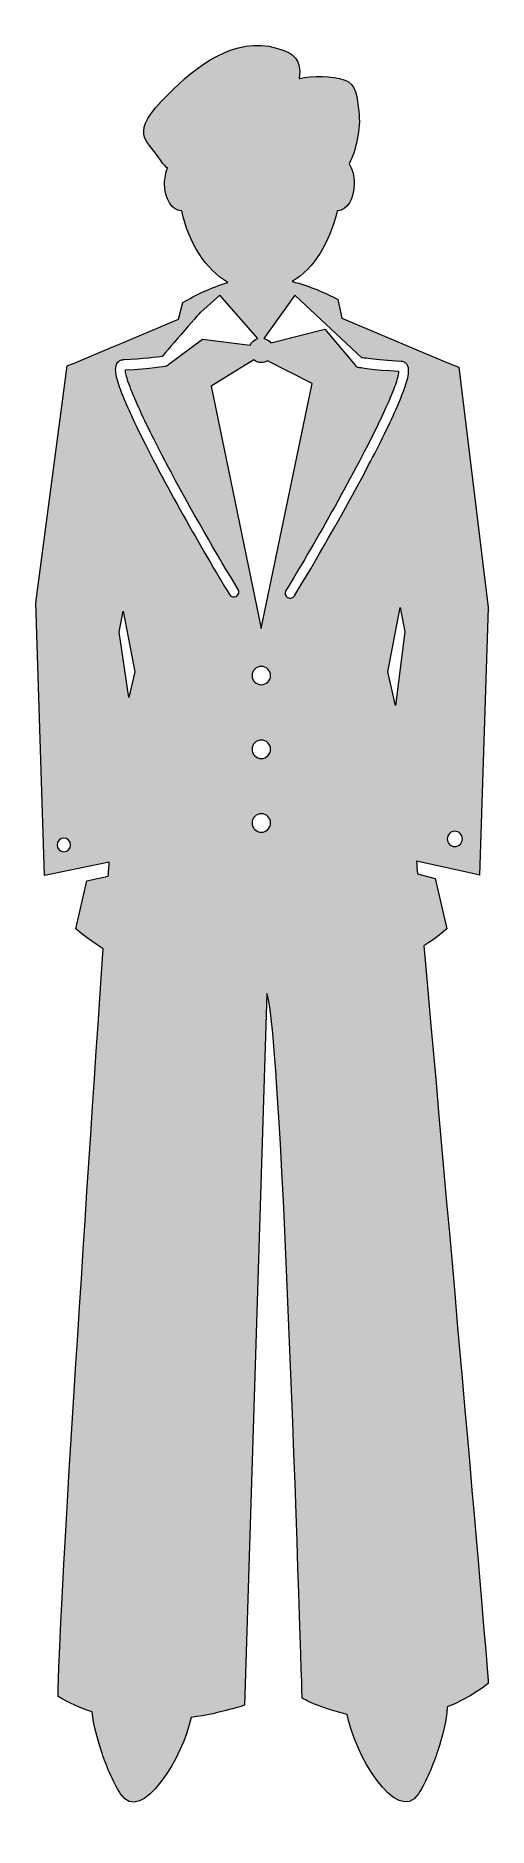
# Model space of a CAD drawing. Header units: inches. Extents: x 0 to 26, y -1 to 102.
import ezdxf

# ---------------------------------------------------------------- set-up
doc = ezdxf.new("R2010")
doc.units = ezdxf.units.IN
doc.header["$MEASUREMENT"] = 0
doc.layers.add('Layer 1', color=7, linetype='Continuous')

msp = doc.modelspace()

# ---------------------------------------------------------------- hatches: boundary and pattern name
at = {"layer": 'Layer 1', "true_color": 0x58595b}
h = msp.add_hatch(color=251, dxfattribs=at)
h.dxf.hatch_style = 2
edge = h.paths.add_edge_path()
edge.add_spline(control_points=[(25.67, 53.61), (25.67, 53.61), (26.17, 69.09), (26.17, 69.09), (26.17, 69.09), (24.47, 82.99), (24.47, 82.99), (24.47, 82.99), (23.78, 83.26), (23.78, 83.26), (23.78, 83.26), (23.78, 83.26), (23.78, 83.26), (23.78, 83.26), (17.7, 85.82), (17.7, 85.82), (17.7, 85.82), (17.47, 86.9), (17.47, 86.9), (16.74, 87.28), (15.83, 87.69), (14.84, 87.93), (16.08, 88.7), (17.03, 90.2), (17.43, 92.03), (17.43, 92.03), (17.47, 92.03), (17.47, 92.03), (17.99, 92.03), (18.42, 92.73), (18.42, 93.6), (18.42, 94.05), (18.3, 94.46), (18.12, 94.74), (18.5, 95.41), (18.83, 96.81), (18.68, 97.77), (18.56, 98.55), (18.61, 99.39), (17.82, 99.61), (17.2, 99.79), (15.94, 99.89), (15.28, 99.67), (15.27, 99.68), (15.25, 99.69), (15.24, 99.7), (15.39, 100.77), (14.96, 101.14), (13.93, 101.44), (11.5, 102.15), (9.27, 100.38), (7.65, 98.76), (5.32, 96.43), (6.42, 96.18), (7.12, 95.09), (7.25, 94.87), (7.42, 94.66), (7.62, 94.49), (7.51, 94.23), (7.45, 93.93), (7.45, 93.6), (7.45, 92.73), (7.88, 92.03), (8.4, 92.03), (8.4, 92.03), (8.44, 92.03), (8.44, 92.03), (8.84, 90.15), (9.84, 88.63), (11.11, 87.88), (10.12, 87.59), (9.24, 87.14), (8.51, 86.73), (8.51, 86.73), (8.25, 85.75), (8.25, 85.75), (8.25, 85.75), (4.97, 84.38), (4.97, 84.38), (4.97, 84.38), (4.49, 84.18), (4.49, 84.18), (4.49, 84.18), (2.31, 83.26), (2.31, 83.26), (2.31, 83.26), (2.31, 83.26), (2.31, 83.26), (2.31, 83.26), (1.81, 83.06), (1.81, 83.06), (1.81, 83.06), (0, 69.35), (0, 69.35), (0, 69.35), (0.5, 53.58), (0.5, 53.58), (0.5, 53.58), (0.89, 53.66), (0.89, 53.66), (0.89, 53.66), (4.25, 54.36), (4.25, 54.36), (4.23, 54.1), (4.21, 53.82), (4.19, 53.54), (4.19, 53.54), (2.95, 53.27), (2.95, 53.27), (2.95, 53.27), (2.31, 50.5), (2.31, 50.5), (2.31, 50.5), (2.93, 49.94), (3.9, 49.35), (2.9, 34.57), (1.29, 10.33), (1.29, 6.11), (1.92, 5.72), (2.58, 5.43), (3.26, 5.22), (3.32, 4.47), (3.58, 3.62), (3.78, 2.99), (4.04, 2.19), (4.44, 1.19), (4.9, 0.48), (6.11, -1.4), (8.57, 2.72), (8.98, 4.89), (10.8, 5.15), (12.08, 5.61), (12.08, 5.61), (12.08, 5.61), (13.36, 46.77), (13.36, 46.77), (14.26, 44.83), (15.41, 6.01), (15.41, 6.01), (15.41, 6.01), (16.43, 5.42), (18.02, 5.07), (18.33, 2.96), (20.9, -1.45), (22.14, 0.48), (22.6, 1.19), (23, 2.19), (23.26, 2.99), (23.48, 3.7), (23.79, 4.69), (23.8, 5.5), (24.58, 5.81), (25.38, 6.25), (26.17, 6.85), (26.17, 7.62), (23.83, 34.03), (22.45, 49.52), (23.27, 50.04), (23.78, 50.5), (23.78, 50.5), (23.78, 50.5), (23.11, 53.42), (23.11, 53.42), (23.11, 53.42), (22.08, 53.68), (22.08, 53.68), (22.06, 53.93), (22.04, 54.17), (22.02, 54.41), (22.02, 54.41), (25.18, 53.72), (25.18, 53.72), (25.18, 53.72), (25.67, 53.61), (25.67, 53.61)], knot_values=[0, 0, 0, 0, 1, 1, 1, 2, 2, 2, 3, 3, 3, 4, 4, 4, 5, 5, 5, 6, 6, 6, 7, 7, 7, 8, 8, 8, 9, 9, 9, 10, 10, 10, 11, 11, 11, 12, 12, 12, 13, 13, 13, 14, 14, 14, 15, 15, 15, 16, 16, 16, 17, 17, 17, 18, 18, 18, 19, 19, 19, 20, 20, 20, 21, 21, 21, 22, 22, 22, 23, 23, 23, 24, 24, 24, 25, 25, 25, 26, 26, 26, 27, 27, 27, 28, 28, 28, 29, 29, 29, 30, 30, 30, 31, 31, 31, 32, 32, 32, 33, 33, 33, 34, 34, 34, 35, 35, 35, 36, 36, 36, 37, 37, 37, 38, 38, 38, 39, 39, 39, 40, 40, 40, 41, 41, 41, 42, 42, 42, 43, 43, 43, 44, 44, 44, 45, 45, 45, 46, 46, 46, 47, 47, 47, 48, 48, 48, 49, 49, 49, 50, 50, 50, 51, 51, 51, 52, 52, 52, 53, 53, 53, 54, 54, 54, 55, 55, 55, 56, 56, 56, 57, 57, 57, 58, 58, 58, 58], degree=3, periodic=1)
edge = h.paths.add_edge_path()
edge.add_spline(control_points=[(1.62, 54.96), (1.4, 54.96), (1.23, 55.14), (1.23, 55.35), (1.23, 55.57), (1.4, 55.75), (1.62, 55.75), (1.83, 55.75), (2.01, 55.57), (2.01, 55.35), (2.01, 55.14), (1.83, 54.96), (1.62, 54.96)], knot_values=[0, 0, 0, 0, 1, 1, 1, 2, 2, 2, 3, 3, 3, 4, 4, 4, 4], degree=3, periodic=1)
h.paths.add_polyline_path([(4.82, 67.65), (5.06, 68.87), (5.73, 65.37), (5.39, 63.88)])
edge = h.paths.add_edge_path()
edge.add_spline(control_points=[(11.61, 69.73), (11.47, 69.65), (11.3, 69.69), (11.21, 69.83), (9.71, 72.28), (7.34, 76.42), (5.89, 79.41), (5.41, 80.41), (5.02, 81.28), (4.8, 81.93), (4.68, 82.3), (4.6, 82.6), (4.6, 82.85), (4.6, 82.94), (4.61, 83.02), (4.64, 83.11), (4.67, 83.19), (4.74, 83.29), (4.85, 83.35), (4.91, 83.38), (4.98, 83.39), (5.05, 83.39), (5.05, 83.39), (5.05, 83.4), (5.05, 83.4), (6.24, 83.46), (7.05, 83.56), (7.31, 83.6), (7.31, 83.6), (9.49, 86.16), (9.55, 86.17), (9.55, 86.17), (10.65, 87.15), (10.65, 87.15), (10.65, 87.15), (12.85, 84.64), (12.85, 84.64), (12.65, 84.58), (12.49, 84.44), (12.4, 84.26), (12.4, 84.26), (9.64, 84.6), (9.64, 84.6), (9.64, 84.6), (7.69, 83.15), (7.69, 83.15), (7.64, 83.1), (7.58, 83.06), (7.51, 83.05), (7.5, 83.05), (6.64, 82.91), (5.18, 82.82), (5.18, 82.69), (5.24, 82.44), (5.35, 82.12), (5.47, 81.77), (5.64, 81.34), (5.86, 80.85), (6.29, 79.88), (6.89, 78.67), (7.57, 77.39), (8.92, 74.83), (10.56, 71.99), (11.71, 70.13), (11.79, 70), (11.75, 69.82), (11.61, 69.73)], knot_values=[0, 0, 0, 0, 1, 1, 1, 2, 2, 2, 3, 3, 3, 4, 4, 4, 5, 5, 5, 6, 6, 6, 7, 7, 7, 8, 8, 8, 9, 9, 9, 10, 10, 10, 11, 11, 11, 12, 12, 12, 13, 13, 13, 14, 14, 14, 15, 15, 15, 16, 16, 16, 17, 17, 17, 18, 18, 18, 19, 19, 19, 20, 20, 20, 21, 21, 21, 22, 22, 22, 22], degree=3, periodic=1)
edge = h.paths.add_edge_path()
edge.add_spline(control_points=[(10.15, 81.89), (10.15, 81.89), (12.61, 83.4), (12.61, 83.4), (12.73, 83.31), (12.88, 83.25), (13.05, 83.25), (13.18, 83.25), (13.3, 83.29), (13.41, 83.35), (13.41, 83.35), (15.99, 82.04), (15.99, 82.04), (15.99, 82.04), (13.04, 67.87), (13.04, 67.87), (13.04, 67.87), (10.15, 81.89), (10.15, 81.89)], knot_values=[0, 0, 0, 0, 1, 1, 1, 2, 2, 2, 3, 3, 3, 4, 4, 4, 5, 5, 5, 6, 6, 6, 6], degree=3, periodic=1)
edge = h.paths.add_edge_path()
edge.add_spline(control_points=[(13.05, 56.09), (12.75, 56.09), (12.51, 56.33), (12.51, 56.63), (12.51, 56.92), (12.75, 57.16), (13.05, 57.16), (13.34, 57.16), (13.58, 56.92), (13.58, 56.63), (13.58, 56.33), (13.34, 56.09), (13.05, 56.09)], knot_values=[0, 0, 0, 0, 1, 1, 1, 2, 2, 2, 3, 3, 3, 4, 4, 4, 4], degree=3, periodic=1)
edge = h.paths.add_edge_path()
edge.add_spline(control_points=[(13.05, 60.35), (12.75, 60.35), (12.51, 60.59), (12.51, 60.89), (12.51, 61.18), (12.75, 61.42), (13.05, 61.42), (13.34, 61.42), (13.58, 61.18), (13.58, 60.89), (13.58, 60.59), (13.34, 60.35), (13.05, 60.35)], knot_values=[0, 0, 0, 0, 1, 1, 1, 2, 2, 2, 3, 3, 3, 4, 4, 4, 4], degree=3, periodic=1)
edge = h.paths.add_edge_path()
edge.add_spline(control_points=[(13.05, 64.62), (12.75, 64.62), (12.51, 64.85), (12.51, 65.15), (12.51, 65.44), (12.75, 65.68), (13.05, 65.68), (13.34, 65.68), (13.58, 65.44), (13.58, 65.15), (13.58, 64.85), (13.34, 64.62), (13.05, 64.62)], knot_values=[0, 0, 0, 0, 1, 1, 1, 2, 2, 2, 3, 3, 3, 4, 4, 4, 4], degree=3, periodic=1)
edge = h.paths.add_edge_path()
edge.add_spline(control_points=[(14.96, 69.76), (14.88, 69.62), (14.7, 69.58), (14.56, 69.66), (14.43, 69.75), (14.38, 69.92), (14.47, 70.06), (15.96, 72.5), (18.32, 76.63), (19.76, 79.59), (20.24, 80.58), (20.62, 81.44), (20.82, 82.04), (20.93, 82.37), (20.99, 82.62), (20.99, 82.75), (19.54, 82.83), (18.67, 82.98), (18.66, 82.98), (18.59, 82.99), (18.53, 83.02), (18.49, 83.08), (18.49, 83.08), (16.72, 85.18), (16.72, 85.18), (16.72, 85.18), (13.6, 84.39), (13.6, 84.39), (13.5, 84.52), (13.36, 84.61), (13.2, 84.65), (13.2, 84.65), (14.98, 87.15), (14.98, 87.15), (14.98, 87.15), (18.86, 83.53), (18.86, 83.53), (18.87, 83.53), (18.89, 83.53), (18.91, 83.52), (19.02, 83.51), (19.17, 83.49), (19.38, 83.47), (19.78, 83.42), (20.38, 83.36), (21.13, 83.32), (21.13, 83.32), (21.13, 83.32), (21.13, 83.32), (21.19, 83.32), (21.26, 83.31), (21.32, 83.27), (21.39, 83.24), (21.45, 83.18), (21.49, 83.12), (21.56, 83.01), (21.57, 82.89), (21.57, 82.78), (21.57, 82.53), (21.49, 82.23), (21.37, 81.86), (21.24, 81.49), (21.06, 81.05), (20.84, 80.55), (20.4, 79.55), (19.79, 78.33), (19.11, 77.05), (17.75, 74.48), (16.11, 71.63), (14.96, 69.76)], knot_values=[0, 0, 0, 0, 1, 1, 1, 2, 2, 2, 3, 3, 3, 4, 4, 4, 5, 5, 5, 6, 6, 6, 7, 7, 7, 8, 8, 8, 9, 9, 9, 10, 10, 10, 11, 11, 11, 12, 12, 12, 13, 13, 13, 14, 14, 14, 15, 15, 15, 16, 16, 16, 17, 17, 17, 18, 18, 18, 19, 19, 19, 20, 20, 20, 21, 21, 21, 22, 22, 22, 23, 23, 23, 23], degree=3, periodic=1)
h.paths.add_polyline_path([(20.36, 65.37), (21.07, 69.09), (21.35, 67.68), (20.81, 63.42)])
edge = h.paths.add_edge_path()
edge.add_spline(control_points=[(24.24, 55.26), (24, 55.26), (23.8, 55.45), (23.8, 55.7), (23.8, 55.94), (24, 56.14), (24.24, 56.14), (24.48, 56.14), (24.68, 55.94), (24.68, 55.7), (24.68, 55.45), (24.48, 55.26), (24.24, 55.26)], knot_values=[0, 0, 0, 0, 1, 1, 1, 2, 2, 2, 3, 3, 3, 4, 4, 4, 4], degree=3, periodic=1)

# ---------------------------------------------------------------- linework, layer by layer
at = {"layer": 'Layer 1', "lineweight": 0}
for points in [[(4.82, 67.65), (5.06, 68.87), (5.73, 65.37), (5.39, 63.88), (4.82, 67.65)], [(20.36, 65.37), (21.07, 69.09), (21.35, 67.68), (20.81, 63.42), (20.36, 65.37)]]:
    msp.add_lwpolyline(points, dxfattribs=at)
for points, knots in [([(25.67, 53.61), (25.67, 53.61), (26.17, 69.09), (26.17, 69.09), (26.17, 69.09), (24.47, 82.99), (24.47, 82.99), (24.47, 82.99), (23.78, 83.26), (23.78, 83.26), (23.78, 83.26), (23.78, 83.26), (23.78, 83.26), (23.78, 83.26), (17.7, 85.82), (17.7, 85.82), (17.7, 85.82), (17.47, 86.9), (17.47, 86.9), (16.74, 87.28), (15.83, 87.69), (14.84, 87.93), (16.08, 88.7), (17.03, 90.2), (17.43, 92.03), (17.43, 92.03), (17.47, 92.03), (17.47, 92.03), (17.99, 92.03), (18.42, 92.73), (18.42, 93.6), (18.42, 94.05), (18.3, 94.46), (18.12, 94.74), (18.5, 95.41), (18.83, 96.81), (18.68, 97.77), (18.56, 98.55), (18.61, 99.39), (17.82, 99.61), (17.2, 99.79), (15.94, 99.89), (15.28, 99.67), (15.27, 99.68), (15.25, 99.69), (15.24, 99.7), (15.39, 100.77), (14.96, 101.14), (13.93, 101.44), (11.5, 102.15), (9.27, 100.38), (7.65, 98.76), (5.32, 96.43), (6.42, 96.18), (7.12, 95.09), (7.25, 94.87), (7.42, 94.66), (7.62, 94.49), (7.51, 94.23), (7.45, 93.93), (7.45, 93.6), (7.45, 92.73), (7.88, 92.03), (8.4, 92.03), (8.4, 92.03), (8.44, 92.03), (8.44, 92.03), (8.84, 90.15), (9.84, 88.63), (11.11, 87.88), (10.12, 87.59), (9.24, 87.14), (8.51, 86.73), (8.51, 86.73), (8.25, 85.75), (8.25, 85.75), (8.25, 85.75), (4.97, 84.38), (4.97, 84.38), (4.97, 84.38), (4.49, 84.18), (4.49, 84.18), (4.49, 84.18), (2.31, 83.26), (2.31, 83.26), (2.31, 83.26), (2.31, 83.26), (2.31, 83.26), (2.31, 83.26), (1.81, 83.06), (1.81, 83.06), (1.81, 83.06), (0, 69.35), (0, 69.35), (0, 69.35), (0.5, 53.58), (0.5, 53.58), (0.5, 53.58), (0.89, 53.66), (0.89, 53.66), (0.89, 53.66), (4.25, 54.36), (4.25, 54.36), (4.23, 54.1), (4.21, 53.82), (4.19, 53.54), (4.19, 53.54), (2.95, 53.27), (2.95, 53.27), (2.95, 53.27), (2.31, 50.5), (2.31, 50.5), (2.31, 50.5), (2.93, 49.94), (3.9, 49.35), (2.9, 34.57), (1.29, 10.33), (1.29, 6.11), (1.92, 5.72), (2.58, 5.43), (3.26, 5.22), (3.32, 4.47), (3.58, 3.62), (3.78, 2.99), (4.04, 2.19), (4.44, 1.19), (4.9, 0.48), (6.11, -1.4), (8.57, 2.72), (8.98, 4.89), (10.8, 5.15), (12.08, 5.61), (12.08, 5.61), (12.08, 5.61), (13.36, 46.77), (13.36, 46.77), (14.26, 44.83), (15.41, 6.01), (15.41, 6.01), (15.41, 6.01), (16.43, 5.42), (18.02, 5.07), (18.33, 2.96), (20.9, -1.45), (22.14, 0.48), (22.6, 1.19), (23, 2.19), (23.26, 2.99), (23.48, 3.7), (23.79, 4.69), (23.8, 5.5), (24.58, 5.81), (25.38, 6.25), (26.17, 6.85), (26.17, 7.62), (23.83, 34.03), (22.45, 49.52), (23.27, 50.04), (23.78, 50.5), (23.78, 50.5), (23.78, 50.5), (23.11, 53.42), (23.11, 53.42), (23.11, 53.42), (22.08, 53.68), (22.08, 53.68), (22.06, 53.93), (22.04, 54.17), (22.02, 54.41), (22.02, 54.41), (25.18, 53.72), (25.18, 53.72), (25.18, 53.72), (25.67, 53.61), (25.67, 53.61)], [0, 0, 0, 0, 1, 1, 1, 2, 2, 2, 3, 3, 3, 4, 4, 4, 5, 5, 5, 6, 6, 6, 7, 7, 7, 8, 8, 8, 9, 9, 9, 10, 10, 10, 11, 11, 11, 12, 12, 12, 13, 13, 13, 14, 14, 14, 15, 15, 15, 16, 16, 16, 17, 17, 17, 18, 18, 18, 19, 19, 19, 20, 20, 20, 21, 21, 21, 22, 22, 22, 23, 23, 23, 24, 24, 24, 25, 25, 25, 26, 26, 26, 27, 27, 27, 28, 28, 28, 29, 29, 29, 30, 30, 30, 31, 31, 31, 32, 32, 32, 33, 33, 33, 34, 34, 34, 35, 35, 35, 36, 36, 36, 37, 37, 37, 38, 38, 38, 39, 39, 39, 40, 40, 40, 41, 41, 41, 42, 42, 42, 43, 43, 43, 44, 44, 44, 45, 45, 45, 46, 46, 46, 47, 47, 47, 48, 48, 48, 49, 49, 49, 50, 50, 50, 51, 51, 51, 52, 52, 52, 53, 53, 53, 54, 54, 54, 55, 55, 55, 56, 56, 56, 57, 57, 57, 58, 58, 58, 58]), ([(11.61, 69.73), (11.47, 69.65), (11.3, 69.69), (11.21, 69.83), (9.71, 72.28), (7.34, 76.42), (5.89, 79.41), (5.41, 80.41), (5.02, 81.28), (4.8, 81.93), (4.68, 82.3), (4.6, 82.6), (4.6, 82.85), (4.6, 82.94), (4.61, 83.02), (4.64, 83.11), (4.67, 83.19), (4.74, 83.29), (4.85, 83.35), (4.91, 83.38), (4.98, 83.39), (5.05, 83.39), (5.05, 83.39), (5.05, 83.4), (5.05, 83.4), (6.24, 83.46), (7.05, 83.56), (7.31, 83.6), (7.31, 83.6), (9.49, 86.16), (9.55, 86.17), (9.55, 86.17), (10.65, 87.15), (10.65, 87.15), (10.65, 87.15), (12.85, 84.64), (12.85, 84.64), (12.65, 84.58), (12.49, 84.44), (12.4, 84.26), (12.4, 84.26), (9.64, 84.6), (9.64, 84.6), (9.64, 84.6), (7.69, 83.15), (7.69, 83.15), (7.64, 83.1), (7.58, 83.06), (7.51, 83.05), (7.5, 83.05), (6.64, 82.91), (5.18, 82.82), (5.18, 82.69), (5.24, 82.44), (5.35, 82.12), (5.47, 81.77), (5.64, 81.34), (5.86, 80.85), (6.29, 79.88), (6.89, 78.67), (7.57, 77.39), (8.92, 74.83), (10.56, 71.99), (11.71, 70.13), (11.79, 70), (11.75, 69.82), (11.61, 69.73)], [0, 0, 0, 0, 1, 1, 1, 2, 2, 2, 3, 3, 3, 4, 4, 4, 5, 5, 5, 6, 6, 6, 7, 7, 7, 8, 8, 8, 9, 9, 9, 10, 10, 10, 11, 11, 11, 12, 12, 12, 13, 13, 13, 14, 14, 14, 15, 15, 15, 16, 16, 16, 17, 17, 17, 18, 18, 18, 19, 19, 19, 20, 20, 20, 21, 21, 21, 22, 22, 22, 22]), ([(14.96, 69.76), (14.88, 69.62), (14.7, 69.58), (14.56, 69.66), (14.43, 69.75), (14.38, 69.92), (14.47, 70.06), (15.96, 72.5), (18.32, 76.63), (19.76, 79.59), (20.24, 80.58), (20.62, 81.44), (20.82, 82.04), (20.93, 82.37), (20.99, 82.62), (20.99, 82.75), (19.54, 82.83), (18.67, 82.98), (18.66, 82.98), (18.59, 82.99), (18.53, 83.02), (18.49, 83.08), (18.49, 83.08), (16.72, 85.18), (16.72, 85.18), (16.72, 85.18), (13.6, 84.39), (13.6, 84.39), (13.5, 84.52), (13.36, 84.61), (13.2, 84.65), (13.2, 84.65), (14.98, 87.15), (14.98, 87.15), (14.98, 87.15), (18.86, 83.53), (18.86, 83.53), (18.87, 83.53), (18.89, 83.53), (18.91, 83.52), (19.02, 83.51), (19.17, 83.49), (19.38, 83.47), (19.78, 83.42), (20.38, 83.36), (21.13, 83.32), (21.13, 83.32), (21.13, 83.32), (21.13, 83.32), (21.19, 83.32), (21.26, 83.31), (21.32, 83.27), (21.39, 83.24), (21.45, 83.18), (21.49, 83.12), (21.56, 83.01), (21.57, 82.89), (21.57, 82.78), (21.57, 82.53), (21.49, 82.23), (21.37, 81.86), (21.24, 81.49), (21.06, 81.05), (20.84, 80.55), (20.4, 79.55), (19.79, 78.33), (19.11, 77.05), (17.75, 74.48), (16.11, 71.63), (14.96, 69.76)], [0, 0, 0, 0, 1, 1, 1, 2, 2, 2, 3, 3, 3, 4, 4, 4, 5, 5, 5, 6, 6, 6, 7, 7, 7, 8, 8, 8, 9, 9, 9, 10, 10, 10, 11, 11, 11, 12, 12, 12, 13, 13, 13, 14, 14, 14, 15, 15, 15, 16, 16, 16, 17, 17, 17, 18, 18, 18, 19, 19, 19, 20, 20, 20, 21, 21, 21, 22, 22, 22, 23, 23, 23, 23]), ([(10.15, 81.89), (10.15, 81.89), (12.61, 83.4), (12.61, 83.4), (12.73, 83.31), (12.88, 83.25), (13.05, 83.25), (13.18, 83.25), (13.3, 83.29), (13.41, 83.35), (13.41, 83.35), (15.99, 82.04), (15.99, 82.04), (15.99, 82.04), (13.04, 67.87), (13.04, 67.87), (13.04, 67.87), (10.15, 81.89), (10.15, 81.89)], [0, 0, 0, 0, 1, 1, 1, 2, 2, 2, 3, 3, 3, 4, 4, 4, 5, 5, 5, 6, 6, 6, 6]), ([(13.05, 64.62), (12.75, 64.62), (12.51, 64.85), (12.51, 65.15), (12.51, 65.44), (12.75, 65.68), (13.05, 65.68), (13.34, 65.68), (13.58, 65.44), (13.58, 65.15), (13.58, 64.85), (13.34, 64.62), (13.05, 64.62)], [0, 0, 0, 0, 1, 1, 1, 2, 2, 2, 3, 3, 3, 4, 4, 4, 4]), ([(13.05, 60.35), (12.75, 60.35), (12.51, 60.59), (12.51, 60.89), (12.51, 61.18), (12.75, 61.42), (13.05, 61.42), (13.34, 61.42), (13.58, 61.18), (13.58, 60.89), (13.58, 60.59), (13.34, 60.35), (13.05, 60.35)], [0, 0, 0, 0, 1, 1, 1, 2, 2, 2, 3, 3, 3, 4, 4, 4, 4]), ([(13.05, 56.09), (12.75, 56.09), (12.51, 56.33), (12.51, 56.63), (12.51, 56.92), (12.75, 57.16), (13.05, 57.16), (13.34, 57.16), (13.58, 56.92), (13.58, 56.63), (13.58, 56.33), (13.34, 56.09), (13.05, 56.09)], [0, 0, 0, 0, 1, 1, 1, 2, 2, 2, 3, 3, 3, 4, 4, 4, 4]), ([(24.24, 55.26), (24, 55.26), (23.8, 55.45), (23.8, 55.7), (23.8, 55.94), (24, 56.14), (24.24, 56.14), (24.48, 56.14), (24.68, 55.94), (24.68, 55.7), (24.68, 55.45), (24.48, 55.26), (24.24, 55.26)], [0, 0, 0, 0, 1, 1, 1, 2, 2, 2, 3, 3, 3, 4, 4, 4, 4]), ([(1.62, 54.96), (1.4, 54.96), (1.23, 55.14), (1.23, 55.35), (1.23, 55.57), (1.4, 55.75), (1.62, 55.75), (1.83, 55.75), (2.01, 55.57), (2.01, 55.35), (2.01, 55.14), (1.83, 54.96), (1.62, 54.96)], [0, 0, 0, 0, 1, 1, 1, 2, 2, 2, 3, 3, 3, 4, 4, 4, 4])]:
    msp.add_open_spline(points, degree=3, knots=knots, dxfattribs=at)

doc.saveas('drawing.dxf')
